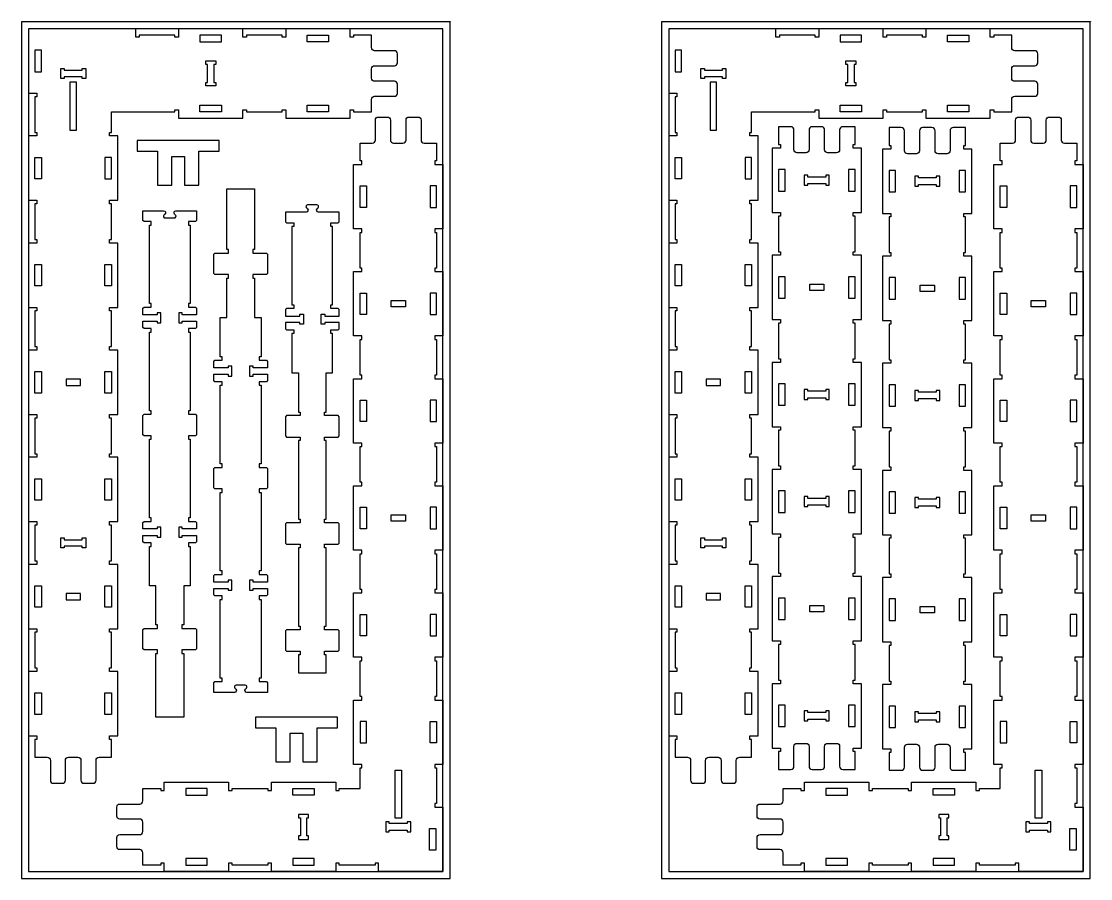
# Model space of a CAD drawing. Header units: inches. Extents: x -1745 to 48028, y -9858 to 20083.
# Drawn here: x 21224 to 24218, y 17673 to 20074 of the extents above; entities that cross this region are included whole.
import ezdxf

# ---------------------------------------------------------------- set-up
doc = ezdxf.new("R2010")
doc.units = ezdxf.units.IN
doc.header["$MEASUREMENT"] = 0
doc.header["$PDMODE"] = 34
doc.layers.add('6_ANYTOOL_CUTTHROUGH_OUTSI', color=5, linetype='Continuous')

msp = doc.modelspace()

# ---------------------------------------------------------------- linework, layer by layer
for points in [[(21224.4, 17672.6), (22424.4, 17672.6), (22424.4, 20072.6), (21224.4, 20072.6)], [(23016.8, 17672.6), (24216.8, 17672.6), (24216.8, 20072.6), (23016.8, 20072.6)], [(21244.4, 17692.6), (22404.4, 17692.6), (22404.4, 20052.6), (21244.4, 20052.6)], [(23036.8, 17692.6), (24196.8, 17692.6), (24196.8, 20052.6), (23036.8, 20052.6)], [(21605.3, 19614.9), (21645.3, 19614.9), (21645.3, 19694.9), (21681.3, 19694.9), (21681.3, 19614.9), (21721.3, 19614.9), (21721.3, 19694.9), (21721.3, 19709.9), (21778.3, 19709.9), (21778.3, 19739.9), (21548.3, 19739.9), (21548.3, 19709.9), (21605.3, 19709.9), (21605.3, 19694.9)], [(23416.3, 19614.4), (23426.3, 19614.4), (23426.3, 19619.4), (23476.3, 19619.4), (23476.3, 19614.4), (23486.3, 19614.4), (23486.3, 19642.4), (23476.3, 19642.4), (23476.3, 19637.4), (23426.3, 19637.4), (23426.3, 19642.4), (23416.3, 19642.4)], [(23725.5, 19611.9), (23735.5, 19611.9), (23735.5, 19616.9), (23785.5, 19616.9), (23785.5, 19611.9), (23795.5, 19611.9), (23795.5, 19639.9), (23785.5, 19639.9), (23785.5, 19634.9), (23735.5, 19634.9), (23735.5, 19639.9), (23725.5, 19639.9)], [(23416.3, 19014.4), (23426.3, 19014.4), (23426.3, 19019.4), (23476.3, 19019.4), (23476.3, 19014.4), (23486.3, 19014.4), (23486.3, 19042.4), (23476.3, 19042.4), (23476.3, 19037.4), (23426.3, 19037.4), (23426.3, 19042.4), (23416.3, 19042.4)], [(23725.5, 19011.9), (23735.5, 19011.9), (23735.5, 19016.9), (23785.5, 19016.9), (23785.5, 19011.9), (23795.5, 19011.9), (23795.5, 19039.9), (23785.5, 19039.9), (23785.5, 19034.9), (23735.5, 19034.9), (23735.5, 19039.9), (23725.5, 19039.9)], [(23416.3, 18714.4), (23426.3, 18714.4), (23426.3, 18719.4), (23476.3, 18719.4), (23476.3, 18714.4), (23486.3, 18714.4), (23486.3, 18742.4), (23476.3, 18742.4), (23476.3, 18737.4), (23426.3, 18737.4), (23426.3, 18742.4), (23416.3, 18742.4)], [(23725.5, 18711.9), (23735.5, 18711.9), (23735.5, 18716.9), (23785.5, 18716.9), (23785.5, 18711.9), (23795.5, 18711.9), (23795.5, 18739.9), (23785.5, 18739.9), (23785.5, 18734.9), (23735.5, 18734.9), (23735.5, 18739.9), (23725.5, 18739.9)], [(21404.4, 18598.6), (21394.4, 18598.6), (21394.4, 18603.6), (21344.4, 18603.6), (21344.4, 18598.6), (21334.4, 18598.6), (21334.4, 18626.6), (21344.4, 18626.6), (21344.4, 18621.6), (21394.4, 18621.6), (21394.4, 18626.6), (21404.4, 18626.6)], [(23196.8, 18598.6), (23186.8, 18598.6), (23186.8, 18603.6), (23136.8, 18603.6), (23136.8, 18598.6), (23126.8, 18598.6), (23126.8, 18626.6), (23136.8, 18626.6), (23136.8, 18621.6), (23186.8, 18621.6), (23186.8, 18626.6), (23196.8, 18626.6)], [(23416.3, 18114.4), (23426.3, 18114.4), (23426.3, 18119.4), (23476.3, 18119.4), (23476.3, 18114.4), (23486.3, 18114.4), (23486.3, 18142.4), (23476.3, 18142.4), (23476.3, 18137.4), (23426.3, 18137.4), (23426.3, 18142.4), (23416.3, 18142.4)], [(21936.7, 17999.9), (21976.7, 17999.9), (21976.7, 18079.9), (22012.7, 18079.9), (22012.7, 17999.9), (22052.7, 17999.9), (22052.7, 18079.9), (22052.7, 18094.9), (22109.7, 18094.9), (22109.7, 18124.9), (21879.7, 18124.9), (21879.7, 18094.9), (21936.7, 18094.9), (21936.7, 18079.9)], [(23725.5, 18111.9), (23735.5, 18111.9), (23735.5, 18116.9), (23785.5, 18116.9), (23785.5, 18111.9), (23795.5, 18111.9), (23795.5, 18139.9), (23785.5, 18139.9), (23785.5, 18134.9), (23735.5, 18134.9), (23735.5, 18139.9), (23725.5, 18139.9)], [(22000.4, 17852.6), (22000.4, 17842.6), (22005.4, 17842.6), (22005.4, 17792.6), (22000.4, 17792.6), (22000.4, 17782.6), (22028.4, 17782.6), (22028.4, 17792.6), (22023.4, 17792.6), (22023.4, 17842.6), (22028.4, 17842.6), (22028.4, 17852.6)], [(23792.8, 17852.6), (23792.8, 17842.6), (23797.8, 17842.6), (23797.8, 17792.6), (23792.8, 17792.6), (23792.8, 17782.6), (23820.8, 17782.6), (23820.8, 17792.6), (23815.8, 17792.6), (23815.8, 17842.6), (23820.8, 17842.6), (23820.8, 17852.6)], [(22254.4, 17808.6), (22304.4, 17808.6), (22304.4, 17803.6), (22314.4, 17803.6), (22314.4, 17831.6), (22304.4, 17831.6), (22304.4, 17826.6), (22254.4, 17826.6), (22254.4, 17831.6), (22244.4, 17831.6), (22244.4, 17803.6), (22254.4, 17803.6)], [(24046.8, 17808.6), (24096.8, 17808.6), (24096.8, 17803.6), (24106.8, 17803.6), (24106.8, 17831.6), (24096.8, 17831.6), (24096.8, 17826.6), (24046.8, 17826.6), (24046.8, 17831.6), (24036.8, 17831.6), (24036.8, 17803.6), (24046.8, 17803.6)]]:
    msp.add_lwpolyline(points, close=True)
at = {"color": 4}
for points in [[(21784.4, 20016.6), (21784.4, 20034.6), (21724.4, 20034.6), (21724.4, 20016.6)], [(22024.4, 20034.6), (22084.4, 20034.6), (22084.4, 20016.6), (22024.4, 20016.6)], [(23576.8, 20016.6), (23576.8, 20034.6), (23516.8, 20034.6), (23516.8, 20016.6)], [(23816.8, 20034.6), (23876.8, 20034.6), (23876.8, 20016.6), (23816.8, 20016.6)], [(21262.4, 19932.6), (21280.4, 19932.6), (21280.4, 19992.6), (21262.4, 19992.6)], [(23054.8, 19932.6), (23072.8, 19932.6), (23072.8, 19992.6), (23054.8, 19992.6)], [(21724.4, 19838.6), (21784.4, 19838.6), (21784.4, 19820.6), (21724.4, 19820.6)], [(22024.4, 19838.6), (22084.4, 19838.6), (22084.4, 19820.6), (22024.4, 19820.6)], [(23516.8, 19838.6), (23576.8, 19838.6), (23576.8, 19820.6), (23516.8, 19820.6)], [(23816.8, 19838.6), (23876.8, 19838.6), (23876.8, 19820.6), (23816.8, 19820.6)], [(21280.4, 19692.6), (21280.4, 19632.6), (21262.4, 19632.6), (21262.4, 19692.6)], [(21458.4, 19632.6), (21476.4, 19632.6), (21476.4, 19692.6), (21458.4, 19692.6)], [(23072.8, 19692.6), (23072.8, 19632.6), (23054.8, 19632.6), (23054.8, 19692.6)], [(23250.8, 19632.6), (23268.8, 19632.6), (23268.8, 19692.6), (23250.8, 19692.6)], [(23344.3, 19598.4), (23362.3, 19598.4), (23362.3, 19658.4), (23344.3, 19658.4)], [(23540.3, 19598.4), (23558.3, 19598.4), (23558.3, 19658.4), (23540.3, 19658.4)], [(23653.5, 19595.9), (23671.5, 19595.9), (23671.5, 19655.9), (23653.5, 19655.9)], [(23849.5, 19595.9), (23867.5, 19595.9), (23867.5, 19655.9), (23849.5, 19655.9)], [(22172.4, 19612.6), (22190.4, 19612.6), (22190.4, 19552.6), (22172.4, 19552.6)], [(22386.4, 19612.6), (22368.4, 19612.6), (22368.4, 19552.6), (22386.4, 19552.6)], [(23964.8, 19612.6), (23982.8, 19612.6), (23982.8, 19552.6), (23964.8, 19552.6)], [(24178.8, 19612.6), (24160.8, 19612.6), (24160.8, 19552.6), (24178.8, 19552.6)], [(21280.4, 19332.6), (21262.4, 19332.6), (21262.4, 19392.6), (21280.4, 19392.6)], [(21476.4, 19392.6), (21476.4, 19332.6), (21458.4, 19332.6), (21458.4, 19392.6)], [(23072.8, 19332.6), (23054.8, 19332.6), (23054.8, 19392.6), (23072.8, 19392.6)], [(23268.8, 19392.6), (23268.8, 19332.6), (23250.8, 19332.6), (23250.8, 19392.6)], [(23344.3, 19298.4), (23362.3, 19298.4), (23362.3, 19358.4), (23344.3, 19358.4)], [(23540.3, 19298.4), (23558.3, 19298.4), (23558.3, 19358.4), (23540.3, 19358.4)], [(23653.5, 19295.9), (23671.5, 19295.9), (23671.5, 19355.9), (23653.5, 19355.9)], [(23849.5, 19295.9), (23867.5, 19295.9), (23867.5, 19355.9), (23849.5, 19355.9)], [(22172.4, 19312.6), (22190.4, 19312.6), (22190.4, 19252.6), (22172.4, 19252.6)], [(22386.4, 19312.6), (22368.4, 19312.6), (22368.4, 19252.6), (22386.4, 19252.6)], [(23964.8, 19312.6), (23982.8, 19312.6), (23982.8, 19252.6), (23964.8, 19252.6)], [(24178.8, 19312.6), (24160.8, 19312.6), (24160.8, 19252.6), (24178.8, 19252.6)], [(21280.4, 19032.6), (21262.4, 19032.6), (21262.4, 19092.6), (21280.4, 19092.6)], [(21476.4, 19032.6), (21458.4, 19032.6), (21458.4, 19092.6), (21476.4, 19092.6)], [(23072.8, 19032.6), (23054.8, 19032.6), (23054.8, 19092.6), (23072.8, 19092.6)], [(23268.8, 19032.6), (23250.8, 19032.6), (23250.8, 19092.6), (23268.8, 19092.6)], [(23344.3, 18998.4), (23362.3, 18998.4), (23362.3, 19058.4), (23344.3, 19058.4)], [(23540.3, 18998.4), (23558.3, 18998.4), (23558.3, 19058.4), (23540.3, 19058.4)], [(23653.5, 18995.9), (23671.5, 18995.9), (23671.5, 19055.9), (23653.5, 19055.9)], [(23849.5, 18995.9), (23867.5, 18995.9), (23867.5, 19055.9), (23849.5, 19055.9)], [(22172.4, 19012.6), (22190.4, 19012.6), (22190.4, 18952.6), (22172.4, 18952.6)], [(22386.4, 19012.6), (22368.4, 19012.6), (22368.4, 18952.6), (22386.4, 18952.6)], [(23964.8, 19012.6), (23982.8, 19012.6), (23982.8, 18952.6), (23964.8, 18952.6)], [(24178.8, 19012.6), (24160.8, 19012.6), (24160.8, 18952.6), (24178.8, 18952.6)], [(21280.4, 18732.6), (21262.4, 18732.6), (21262.4, 18792.6), (21280.4, 18792.6)], [(21476.4, 18732.6), (21458.4, 18732.6), (21458.4, 18792.6), (21476.4, 18792.6)], [(23072.8, 18732.6), (23054.8, 18732.6), (23054.8, 18792.6), (23072.8, 18792.6)], [(23268.8, 18732.6), (23250.8, 18732.6), (23250.8, 18792.6), (23268.8, 18792.6)], [(23344.3, 18698.4), (23362.3, 18698.4), (23362.3, 18758.4), (23344.3, 18758.4)], [(23540.3, 18698.4), (23558.3, 18698.4), (23558.3, 18758.4), (23540.3, 18758.4)], [(23653.5, 18695.9), (23671.5, 18695.9), (23671.5, 18755.9), (23653.5, 18755.9)], [(23849.5, 18695.9), (23867.5, 18695.9), (23867.5, 18755.9), (23849.5, 18755.9)], [(22172.4, 18712.6), (22190.4, 18712.6), (22190.4, 18652.6), (22172.4, 18652.6)], [(22386.4, 18712.6), (22368.4, 18712.6), (22368.4, 18652.6), (22386.4, 18652.6)], [(23964.8, 18712.6), (23982.8, 18712.6), (23982.8, 18652.6), (23964.8, 18652.6)], [(24178.8, 18712.6), (24160.8, 18712.6), (24160.8, 18652.6), (24178.8, 18652.6)], [(21280.4, 18432.6), (21262.4, 18432.6), (21262.4, 18492.6), (21280.4, 18492.6)], [(21476.4, 18432.6), (21458.4, 18432.6), (21458.4, 18492.6), (21476.4, 18492.6)], [(23072.8, 18432.6), (23054.8, 18432.6), (23054.8, 18492.6), (23072.8, 18492.6)], [(23268.8, 18432.6), (23250.8, 18432.6), (23250.8, 18492.6), (23268.8, 18492.6)], [(23344.3, 18398.4), (23362.3, 18398.4), (23362.3, 18458.4), (23344.3, 18458.4)], [(23540.3, 18398.4), (23558.3, 18398.4), (23558.3, 18458.4), (23540.3, 18458.4)], [(23653.5, 18395.9), (23671.5, 18395.9), (23671.5, 18455.9), (23653.5, 18455.9)], [(23849.5, 18395.9), (23867.5, 18395.9), (23867.5, 18455.9), (23849.5, 18455.9)], [(22172.4, 18352.6), (22172.4, 18412.6), (22190.4, 18412.6), (22190.4, 18352.6)], [(22386.4, 18352.6), (22386.4, 18412.6), (22368.4, 18412.6), (22368.4, 18352.6)], [(23964.8, 18352.6), (23964.8, 18412.6), (23982.8, 18412.6), (23982.8, 18352.6)], [(24178.8, 18352.6), (24178.8, 18412.6), (24160.8, 18412.6), (24160.8, 18352.6)], [(21280.4, 18132.6), (21262.4, 18132.6), (21262.4, 18192.6), (21280.4, 18192.6)], [(21476.4, 18132.6), (21458.4, 18132.6), (21458.4, 18192.6), (21476.4, 18192.6)], [(23072.8, 18132.6), (23054.8, 18132.6), (23054.8, 18192.6), (23072.8, 18192.6)], [(23268.8, 18132.6), (23250.8, 18132.6), (23250.8, 18192.6), (23268.8, 18192.6)], [(23344.3, 18098.4), (23362.3, 18098.4), (23362.3, 18158.4), (23344.3, 18158.4)], [(23558.3, 18098.4), (23558.3, 18158.4), (23540.3, 18158.4), (23540.3, 18098.4)], [(23653.5, 18095.9), (23671.5, 18095.9), (23671.5, 18155.9), (23653.5, 18155.9)], [(23867.5, 18095.9), (23867.5, 18155.9), (23849.5, 18155.9), (23849.5, 18095.9)], [(22190.4, 18112.6), (22172.4, 18112.6), (22172.4, 18052.6), (22190.4, 18052.6)], [(22368.4, 18112.6), (22386.4, 18112.6), (22386.4, 18052.6), (22368.4, 18052.6)], [(23982.8, 18112.6), (23964.8, 18112.6), (23964.8, 18052.6), (23982.8, 18052.6)], [(24160.8, 18112.6), (24178.8, 18112.6), (24178.8, 18052.6), (24160.8, 18052.6)], [(21744.4, 17924.6), (21684.4, 17924.6), (21684.4, 17906.6), (21744.4, 17906.6)], [(21984.4, 17906.6), (21984.4, 17924.6), (22044.4, 17924.6), (22044.4, 17906.6)], [(23536.8, 17924.6), (23476.8, 17924.6), (23476.8, 17906.6), (23536.8, 17906.6)], [(23776.8, 17906.6), (23776.8, 17924.6), (23836.8, 17924.6), (23836.8, 17906.6)], [(22367, 17812.6), (22385, 17812.6), (22385, 17752.6), (22367, 17752.6)], [(24159.5, 17812.6), (24177.5, 17812.6), (24177.5, 17752.6), (24159.5, 17752.6)], [(21684.4, 17728.6), (21684.4, 17710.6), (21744.4, 17710.6), (21744.4, 17728.6)], [(22044.4, 17728.6), (21984.4, 17728.6), (21984.4, 17710.6), (22044.4, 17710.6)], [(23476.8, 17728.6), (23476.8, 17710.6), (23536.8, 17710.6), (23536.8, 17728.6)], [(23836.8, 17728.6), (23776.8, 17728.6), (23776.8, 17710.6), (23836.8, 17710.6)]]:
    msp.add_lwpolyline(points, close=True, dxfattribs=at)
for points in [[(21344.4, 19918.6), (21344.4, 19913.6), (21334.4, 19913.6), (21334.4, 19941.6), (21344.4, 19941.6), (21344.4, 19936.6)], [(21344.4, 19936.6), (21394.4, 19936.6), (21394.4, 19941.6), (21404.4, 19941.6), (21404.4, 19913.6)], [(21745.4, 19952.6), (21740.4, 19952.6), (21740.4, 19962.6), (21768.4, 19962.6), (21768.4, 19952.6), (21763.4, 19952.6)], [(21763.4, 19952.6), (21763.4, 19902.6), (21768.4, 19902.6), (21768.4, 19892.6), (21740.4, 19892.6)], [(21740.4, 19892.6), (21740.4, 19902.6), (21745.4, 19902.6), (21745.4, 19952.6)], [(23136.8, 19918.6), (23136.8, 19913.6), (23126.8, 19913.6), (23126.8, 19941.6), (23136.8, 19941.6), (23136.8, 19936.6)], [(23136.8, 19936.6), (23186.8, 19936.6), (23186.8, 19941.6), (23196.8, 19941.6), (23196.8, 19913.6)], [(23537.8, 19952.6), (23532.8, 19952.6), (23532.8, 19962.6), (23560.8, 19962.6), (23560.8, 19952.6), (23555.8, 19952.6)], [(23555.8, 19952.6), (23555.8, 19902.6), (23560.8, 19902.6), (23560.8, 19892.6), (23532.8, 19892.6)], [(23532.8, 19892.6), (23532.8, 19902.6), (23537.8, 19902.6), (23537.8, 19952.6)], [(21404.4, 19913.6), (21394.4, 19913.6), (21394.4, 19918.6), (21344.4, 19918.6)], [(23196.8, 19913.6), (23186.8, 19913.6), (23186.8, 19918.6), (23136.8, 19918.6)], [(21378.4, 19903.6), (21360.4, 19903.6), (21360.4, 19768.6), (21378.4, 19768.6), (21378.4, 19903.6)], [(23170.8, 19903.6), (23152.8, 19903.6), (23152.8, 19768.6), (23170.8, 19768.6), (23170.8, 19903.6)], [(23431.3, 19337.4), (23471.3, 19337.4), (23471.3, 19319.4), (23431.3, 19319.4), (23431.3, 19337.4)], [(23740.5, 19334.9), (23780.5, 19334.9), (23780.5, 19316.9), (23740.5, 19316.9), (23740.5, 19334.9)], [(22299.4, 19273.6), (22259.4, 19273.6), (22259.4, 19291.6), (22299.4, 19291.6), (22299.4, 19273.6)], [(24091.8, 19273.6), (24051.8, 19273.6), (24051.8, 19291.6), (24091.8, 19291.6), (24091.8, 19273.6)], [(21389.4, 19071.6), (21349.4, 19071.6), (21349.4, 19053.6), (21389.4, 19053.6), (21389.4, 19071.6)], [(23181.8, 19071.6), (23141.8, 19071.6), (23141.8, 19053.6), (23181.8, 19053.6), (23181.8, 19071.6)], [(22299.4, 18673.6), (22259.4, 18673.6), (22259.4, 18691.6), (22299.4, 18691.6), (22299.4, 18673.6)], [(24091.8, 18673.6), (24051.8, 18673.6), (24051.8, 18691.6), (24091.8, 18691.6), (24091.8, 18673.6)], [(21389.4, 18471.6), (21349.4, 18471.6), (21349.4, 18453.6), (21389.4, 18453.6), (21389.4, 18471.6)], [(23181.8, 18471.6), (23141.8, 18471.6), (23141.8, 18453.6), (23181.8, 18453.6), (23181.8, 18471.6)], [(23431.3, 18437.4), (23471.3, 18437.4), (23471.3, 18419.4), (23431.3, 18419.4), (23431.3, 18437.4)], [(23740.5, 18434.9), (23780.5, 18434.9), (23780.5, 18416.9), (23740.5, 18416.9), (23740.5, 18434.9)], [(22288.4, 17841.6), (22270.4, 17841.6), (22270.4, 17976.6), (22288.4, 17976.6), (22288.4, 17841.6)], [(24080.8, 17841.6), (24062.8, 17841.6), (24062.8, 17976.6), (24080.8, 17976.6), (24080.8, 17841.6)]]:
    msp.add_lwpolyline(points)
msp.add_lwpolyline([(21863.3, 19080.3), (21873.3, 19080.3), (21873.3, 19085.3), (21913.3, 19085.3), (21913.3, 19067.3), (21910.3, 19064.3), (21890.3, 19064.3), (21890.3, 19054.3), (21895.3, 19054.3), (21895.3, 18834.3), (21890.3, 18834.3), (21890.3, 18824.3), (21910.3, 18824.3), (21913.3, 18821.3), (21913.3, 18767.3), (21910.3, 18764.3), (21890.3, 18764.3), (21890.3, 18754.3), (21895.3, 18754.3), (21895.3, 18534.3), (21890.3, 18534.3), (21890.3, 18524.3), (21910.3, 18524.3), (21913.3, 18521.3), (21913.3, 18503.3), (21873.3, 18503.3), (21873.3, 18508.3), (21863.3, 18508.3), (21863.3, 18480.3), (21873.3, 18480.3), (21873.3, 18485.3), (21913.3, 18485.3), (21913.3, 18467.3), (21910.3, 18464.3), (21890.3, 18464.3), (21890.3, 18454.3), (21895.3, 18454.3), (21895.3, 18234.3), (21890.3, 18234.3), (21890.3, 18224.3), (21910.3, 18224.3), (21913.3, 18221.3), (21913.3, 18194.3), (21855.5, 18194.3, -0.668179), (21851.7, 18203.3), (21854.7, 18206.2, 0.668179), (21851.3, 18214.3), (21825.4, 18214.3, 0.668179), (21822, 18206.2), (21824.9, 18203.3, -0.668179), (21821.2, 18194.3), (21763.3, 18194.3), (21763.3, 18221.3), (21766.3, 18224.3), (21786.3, 18224.3), (21786.3, 18234.3), (21781.3, 18234.3), (21781.3, 18454.3), (21786.3, 18454.3), (21786.3, 18464.3), (21766.3, 18464.3), (21763.3, 18467.3), (21763.3, 18485.3), (21803.3, 18485.3), (21803.3, 18480.3), (21813.3, 18480.3), (21813.3, 18508.3), (21803.3, 18508.3), (21803.3, 18503.3), (21763.3, 18503.3), (21763.3, 18521.3), (21766.3, 18524.3), (21786.3, 18524.3), (21786.3, 18534.3), (21781.3, 18534.3), (21781.3, 18754.3), (21786.3, 18754.3), (21786.3, 18764.3), (21766.3, 18764.3), (21763.3, 18767.3), (21763.3, 18821.3), (21766.3, 18824.3), (21786.3, 18824.3), (21786.3, 18834.3), (21781.3, 18834.3), (21781.3, 19054.3), (21786.3, 19054.3), (21786.3, 19064.3), (21766.3, 19064.3), (21763.3, 19067.3), (21763.3, 19085.3), (21803.3, 19085.3), (21803.3, 19080.3), (21813.3, 19080.3), (21813.3, 19108.3), (21803.3, 19108.3), (21803.3, 19103.3), (21763.3, 19103.3), (21763.3, 19121.3), (21766.3, 19124.3), (21786.3, 19124.3), (21786.3, 19134.3), (21781.3, 19134.3), (21781.3, 19244.3), (21799.3, 19244.3), (21799.3, 19354.3), (21804.3, 19354.3), (21804.3, 19364.3), (21766.3, 19364.3), (21763.3, 19367.3), (21763.3, 19421.3), (21766.3, 19424.3), (21804.3, 19424.3), (21804.3, 19434.3), (21799.3, 19434.3), (21799.3, 19604.3), (21877.3, 19604.3), (21877.3, 19434.3), (21872.3, 19434.3), (21872.3, 19424.3), (21910.3, 19424.3), (21913.3, 19421.3), (21913.3, 19367.3), (21910.3, 19364.3), (21872.3, 19364.3), (21872.3, 19354.3), (21877.3, 19354.3), (21877.3, 19244.3), (21895.3, 19244.3), (21895.3, 19134.3), (21890.3, 19134.3), (21890.3, 19124.3), (21910.3, 19124.3), (21913.3, 19121.3), (21913.3, 19103.3), (21873.3, 19103.3), (21873.3, 19108.3), (21863.3, 19108.3), (21863.3, 19080.3)], format="xyb")
for points in [[(21999.8, 18899.3), (21999.8, 18679.3), (22004.8, 18679.3), (22004.8, 18669.3), (21966.8, 18669.3), (21963.8, 18666.3), (21963.8, 18612.3), (21966.8, 18609.3), (22004.8, 18609.3), (22004.8, 18599.3), (21999.8, 18599.3), (21999.8, 18379.3), (22004.8, 18379.3), (22004.8, 18369.3), (21966.8, 18369.3), (21963.8, 18366.3), (21963.8, 18312.3), (21966.8, 18309.3), (22004.8, 18309.3), (22004.8, 18299.3), (21999.8, 18299.3), (21999.8, 18249.3), (22077.8, 18249.3), (22077.8, 18299.3), (22072.8, 18299.3), (22072.8, 18309.3), (22110.8, 18309.3), (22113.8, 18312.3), (22113.8, 18366.3), (22110.8, 18369.3), (22072.8, 18369.3), (22072.8, 18379.3), (22077.8, 18379.3), (22077.8, 18599.3), (22072.8, 18599.3), (22072.8, 18609.3), (22110.8, 18609.3), (22113.8, 18612.3), (22113.8, 18666.3), (22110.8, 18669.3), (22072.8, 18669.3), (22072.8, 18679.3), (22077.8, 18679.3), (22077.8, 18899.3), (22072.8, 18899.3), (22072.8, 18909.3), (22110.8, 18909.3), (22113.8, 18912.3), (22113.8, 18966.3), (22110.8, 18969.3), (22072.8, 18969.3), (22072.8, 18979.3), (22077.8, 18979.3), (22077.8, 19089.3), (22095.8, 19089.3), (22095.8, 19199.3), (22090.8, 19199.3), (22090.8, 19209.3), (22110.8, 19209.3), (22113.8, 19212.3), (22113.8, 19230.3), (22073.8, 19230.3), (22073.8, 19225.3), (22063.8, 19225.3), (22063.8, 19253.3), (22073.8, 19253.3), (22073.8, 19248.3), (22113.8, 19248.3), (22113.8, 19266.3), (22110.8, 19269.3), (22090.8, 19269.3), (22090.8, 19279.3), (22095.8, 19279.3), (22095.8, 19499.3), (22090.8, 19499.3), (22090.8, 19509.3), (22110.8, 19509.3), (22113.8, 19512.3), (22113.8, 19539.3), (22055.9, 19539.3, -0.668179), (22052.2, 19548.3), (22055.1, 19551.3, 0.668179), (22051.7, 19559.4), (22025.8, 19559.4, 0.668179), (22022.4, 19551.3), (22025.4, 19548.3, -0.668179), (22021.6, 19539.3), (21963.8, 19539.3), (21963.8, 19512.3), (21966.8, 19509.3), (21986.8, 19509.3), (21986.8, 19499.3), (21981.8, 19499.3), (21981.8, 19279.3), (21986.8, 19279.3), (21986.8, 19269.3), (21966.8, 19269.3), (21963.8, 19266.3), (21963.8, 19248.3), (22003.8, 19248.3), (22003.8, 19253.3), (22013.8, 19253.3), (22013.8, 19225.3), (22003.8, 19225.3), (22003.8, 19230.3), (21963.8, 19230.3), (21963.8, 19212.3), (21966.8, 19209.3), (21986.8, 19209.3), (21986.8, 19199.3), (21981.8, 19199.3), (21981.8, 19089.3), (21999.8, 19089.3), (21999.8, 18979.3), (22004.8, 18979.3), (22004.8, 18969.3), (21966.8, 18969.3), (21963.8, 18966.3), (21963.8, 18912.3), (21966.8, 18909.3), (22004.8, 18909.3), (22004.8, 18899.3)], [(21564.8, 19543), (21622.6, 19543, -0.668179), (21626.3, 19534), (21623.4, 19531, 0.668179), (21626.8, 19522.9), (21652.7, 19522.9, 0.668179), (21656.1, 19531), (21653.2, 19534, -0.668179), (21656.9, 19543), (21714.8, 19543), (21714.8, 19516), (21711.8, 19513), (21691.8, 19513), (21691.8, 19503), (21696.8, 19503), (21696.8, 19283), (21691.8, 19283), (21691.8, 19273), (21711.8, 19273), (21714.8, 19270), (21714.8, 19252), (21674.8, 19252), (21674.8, 19257), (21664.8, 19257), (21664.8, 19229), (21674.8, 19229), (21674.8, 19234), (21714.8, 19234), (21714.8, 19216), (21711.8, 19213), (21691.8, 19213), (21691.8, 19203), (21696.8, 19203), (21696.8, 18983), (21691.8, 18983), (21691.8, 18973), (21711.8, 18973), (21714.8, 18970), (21714.8, 18916), (21711.8, 18913), (21691.8, 18913), (21691.8, 18903), (21696.8, 18903), (21696.8, 18683), (21691.8, 18683), (21691.8, 18673), (21711.8, 18673), (21714.8, 18670), (21714.8, 18652), (21674.8, 18652), (21674.8, 18657), (21664.8, 18657), (21664.8, 18629), (21674.8, 18629), (21674.8, 18634), (21714.8, 18634), (21714.8, 18616), (21711.8, 18613), (21691.8, 18613), (21691.8, 18603), (21696.8, 18603), (21696.8, 18493), (21678.8, 18493), (21678.8, 18383), (21673.8, 18383), (21673.8, 18373), (21711.8, 18373), (21714.8, 18370), (21714.8, 18316), (21711.8, 18313), (21673.8, 18313), (21673.8, 18303), (21678.8, 18303), (21678.8, 18124.7), (21600.8, 18124.7), (21600.8, 18303), (21605.8, 18303), (21605.8, 18313), (21567.8, 18313), (21564.8, 18316), (21564.8, 18370), (21567.8, 18373), (21605.8, 18373), (21605.8, 18383), (21600.8, 18383), (21600.8, 18493), (21582.8, 18493), (21582.8, 18603), (21587.8, 18603), (21587.8, 18613), (21567.8, 18613), (21564.8, 18616), (21564.8, 18634), (21604.8, 18634), (21604.8, 18629), (21614.8, 18629), (21614.8, 18657), (21604.8, 18657), (21604.8, 18652), (21564.8, 18652), (21564.8, 18670), (21567.8, 18673), (21587.8, 18673), (21587.8, 18683), (21582.8, 18683), (21582.8, 18903), (21587.8, 18903), (21587.8, 18913), (21567.8, 18913), (21564.8, 18916), (21564.8, 18970), (21567.8, 18973), (21587.8, 18973), (21587.8, 18983), (21582.8, 18983), (21582.8, 19203), (21587.8, 19203), (21587.8, 19213), (21567.8, 19213), (21564.8, 19216), (21564.8, 19234), (21604.8, 19234), (21604.8, 19229), (21614.8, 19229), (21614.8, 19257), (21604.8, 19257), (21604.8, 19252), (21564.8, 19252), (21564.8, 19270), (21567.8, 19273), (21587.8, 19273), (21587.8, 19283), (21582.8, 19283), (21582.8, 19503), (21587.8, 19503), (21587.8, 19513), (21567.8, 19513), (21564.8, 19516)]]:
    msp.add_lwpolyline(points, format="xyb", close=True)
for p in [(22424.4, 20072.6), (24216.8, 20072.6)]:
    msp.add_point(p)
at = {"layer": '6_ANYTOOL_CUTTHROUGH_OUTSI', "color": 0}
for points in [[(21296.7, 18012.6, -0.414214), (21305.5, 18003.8), (21305.5, 17948, 0.414214), (21313.8, 17939.7), (21339.1, 17939.7, 0.414214), (21347.5, 17948), (21347.5, 18003.8, -0.414214), (21356.3, 18012.6), (21382.4, 18012.6, -0.414214), (21391.2, 18003.8), (21391.2, 17948, 0.414214), (21399.6, 17939.7), (21424.9, 17939.7, 0.414214), (21433.3, 17948), (21433.3, 18003.8, -0.414214), (21442, 18012.6), (21476.4, 18012.6), (21476.4, 18062.6), (21471.4, 18062.6), (21471.4, 18072.6), (21494.4, 18072.6), (21494.4, 18252.6), (21471.4, 18252.6), (21471.4, 18262.6), (21476.4, 18262.6), (21476.4, 18362.6), (21471.4, 18362.6), (21471.4, 18372.6), (21494.4, 18372.6), (21494.4, 18552.6), (21471.4, 18552.6), (21471.4, 18562.6), (21476.4, 18562.6), (21476.4, 18662.6), (21471.4, 18662.6), (21471.4, 18672.6), (21494.4, 18672.6), (21494.4, 18852.6), (21471.4, 18852.6), (21471.4, 18862.6), (21476.4, 18862.6), (21476.4, 18962.6), (21471.4, 18962.6), (21471.4, 18972.6), (21494.4, 18972.6), (21494.4, 19152.6), (21471.4, 19152.6), (21471.4, 19162.6), (21476.4, 19162.6), (21476.4, 19262.6), (21471.4, 19262.6), (21471.4, 19272.6), (21494.4, 19272.6), (21494.4, 19452.6), (21471.4, 19452.6), (21471.4, 19462.6), (21476.4, 19462.6), (21476.4, 19562.6), (21471.4, 19562.6), (21471.4, 19572.6), (21494.4, 19572.6), (21494.4, 19752.6), (21471.4, 19752.6), (21471.4, 19762.6), (21476.4, 19762.6), (21476.4, 19820.6), (21654.4, 19820.6), (21654.4, 19825.6), (21664.4, 19825.6), (21664.4, 19802.6), (21844.4, 19802.6), (21844.4, 19825.6), (21854.4, 19825.6), (21854.4, 19820.6), (21954.4, 19820.6), (21954.4, 19825.6), (21964.4, 19825.6), (21964.4, 19802.6), (22144.4, 19802.6), (22144.4, 19825.6), (22154.4, 19825.6), (22154.4, 19820.6), (22204.4, 19820.6), (22204.4, 19854.9, -0.414214), (22213.1, 19863.7), (22268.9, 19863.7, 0.414214), (22277.3, 19872), (22277.3, 19897.3, 0.414214), (22268.9, 19905.7), (22213.1, 19905.7, -0.414214), (22204.4, 19914.5), (22204.4, 19940.6, -0.414214), (22213.1, 19949.4), (22268.9, 19949.4, 0.414214), (22277.3, 19957.8), (22277.3, 19983.1, 0.414214), (22268.9, 19991.5), (22213.1, 19991.5, -0.414214), (22204.4, 20000.2), (22204.4, 20034.6), (22154.4, 20034.6), (22154.4, 20029.6), (22144.4, 20029.6), (22144.4, 20052.6), (21964.4, 20052.6), (21964.4, 20029.6), (21954.4, 20029.6), (21954.4, 20034.6), (21854.4, 20034.6), (21854.4, 20029.6), (21844.4, 20029.6), (21844.4, 20052.6), (21664.4, 20052.6), (21664.4, 20029.6), (21654.4, 20029.6), (21654.4, 20034.6), (21554.4, 20034.6), (21554.4, 20029.6), (21544.4, 20029.6), (21544.4, 20052.6), (21244.4, 20052.6), (21244.4, 19872.6), (21267.4, 19872.6), (21267.4, 19862.6), (21262.4, 19862.6), (21262.4, 19762.6), (21267.4, 19762.6), (21267.4, 19752.6), (21244.4, 19752.6), (21244.4, 19572.6), (21267.4, 19572.6), (21267.4, 19562.6), (21262.4, 19562.6), (21262.4, 19462.6), (21267.4, 19462.6), (21267.4, 19452.6), (21244.4, 19452.6), (21244.4, 19272.6), (21267.4, 19272.6), (21267.4, 19262.6), (21262.4, 19262.6), (21262.4, 19162.6), (21267.4, 19162.6), (21267.4, 19152.6), (21244.4, 19152.6), (21244.4, 18972.6), (21267.4, 18972.6), (21267.4, 18962.6), (21262.4, 18962.6), (21262.4, 18862.6), (21267.4, 18862.6), (21267.4, 18852.6), (21244.4, 18852.6), (21244.4, 18672.6), (21267.4, 18672.6), (21267.4, 18662.6), (21262.4, 18662.6), (21262.4, 18562.6), (21267.4, 18562.6), (21267.4, 18552.6), (21244.4, 18552.6), (21244.4, 18372.6), (21267.4, 18372.6), (21267.4, 18362.6), (21262.4, 18362.6), (21262.4, 18262.6), (21267.4, 18262.6), (21267.4, 18252.6), (21244.4, 18252.6), (21244.4, 18072.6), (21267.4, 18072.6), (21267.4, 18062.6), (21262.4, 18062.6), (21262.4, 18012.6)], [(23089.1, 18012.6, -0.414214), (23097.9, 18003.8), (23097.9, 17948, 0.414214), (23106.3, 17939.7), (23131.6, 17939.7, 0.414214), (23140, 17948), (23140, 18003.8, -0.414214), (23148.7, 18012.6), (23174.9, 18012.6, -0.414214), (23183.7, 18003.8), (23183.7, 17948, 0.414214), (23192.1, 17939.7), (23217.4, 17939.7, 0.414214), (23225.7, 17948), (23225.7, 18003.8, -0.414214), (23234.5, 18012.6), (23268.8, 18012.6), (23268.8, 18062.6), (23263.8, 18062.6), (23263.8, 18072.6), (23286.8, 18072.6), (23286.8, 18252.6), (23263.8, 18252.6), (23263.8, 18262.6), (23268.8, 18262.6), (23268.8, 18362.6), (23263.8, 18362.6), (23263.8, 18372.6), (23286.8, 18372.6), (23286.8, 18552.6), (23263.8, 18552.6), (23263.8, 18562.6), (23268.8, 18562.6), (23268.8, 18662.6), (23263.8, 18662.6), (23263.8, 18672.6), (23286.8, 18672.6), (23286.8, 18852.6), (23263.8, 18852.6), (23263.8, 18862.6), (23268.8, 18862.6), (23268.8, 18962.6), (23263.8, 18962.6), (23263.8, 18972.6), (23286.8, 18972.6), (23286.8, 19152.6), (23263.8, 19152.6), (23263.8, 19162.6), (23268.8, 19162.6), (23268.8, 19262.6), (23263.8, 19262.6), (23263.8, 19272.6), (23286.8, 19272.6), (23286.8, 19452.6), (23263.8, 19452.6), (23263.8, 19462.6), (23268.8, 19462.6), (23268.8, 19562.6), (23263.8, 19562.6), (23263.8, 19572.6), (23286.8, 19572.6), (23286.8, 19752.6), (23263.8, 19752.6), (23263.8, 19762.6), (23268.8, 19762.6), (23268.8, 19820.6), (23446.8, 19820.6), (23446.8, 19825.6), (23456.8, 19825.6), (23456.8, 19802.6), (23636.8, 19802.6), (23636.8, 19825.6), (23646.8, 19825.6), (23646.8, 19820.6), (23746.8, 19820.6), (23746.8, 19825.6), (23756.8, 19825.6), (23756.8, 19802.6), (23936.8, 19802.6), (23936.8, 19825.6), (23946.8, 19825.6), (23946.8, 19820.6), (23996.8, 19820.6), (23996.8, 19854.9, -0.414214), (24005.6, 19863.7), (24061.4, 19863.7, 0.414214), (24069.7, 19872), (24069.7, 19897.3, 0.414214), (24061.4, 19905.7), (24005.6, 19905.7, -0.414214), (23996.8, 19914.5), (23996.8, 19940.6, -0.414214), (24005.6, 19949.4), (24061.4, 19949.4, 0.414214), (24069.7, 19957.8), (24069.7, 19983.1, 0.414214), (24061.4, 19991.5), (24005.6, 19991.5, -0.414214), (23996.8, 20000.2), (23996.8, 20034.6), (23946.8, 20034.6), (23946.8, 20029.6), (23936.8, 20029.6), (23936.8, 20052.6), (23756.8, 20052.6), (23756.8, 20029.6), (23746.8, 20029.6), (23746.8, 20034.6), (23646.8, 20034.6), (23646.8, 20029.6), (23636.8, 20029.6), (23636.8, 20052.6), (23456.8, 20052.6), (23456.8, 20029.6), (23446.8, 20029.6), (23446.8, 20034.6), (23346.8, 20034.6), (23346.8, 20029.6), (23336.8, 20029.6), (23336.8, 20052.6), (23036.8, 20052.6), (23036.8, 19872.6), (23059.8, 19872.6), (23059.8, 19862.6), (23054.8, 19862.6), (23054.8, 19762.6), (23059.8, 19762.6), (23059.8, 19752.6), (23036.8, 19752.6), (23036.8, 19572.6), (23059.8, 19572.6), (23059.8, 19562.6), (23054.8, 19562.6), (23054.8, 19462.6), (23059.8, 19462.6), (23059.8, 19452.6), (23036.8, 19452.6), (23036.8, 19272.6), (23059.8, 19272.6), (23059.8, 19262.6), (23054.8, 19262.6), (23054.8, 19162.6), (23059.8, 19162.6), (23059.8, 19152.6), (23036.8, 19152.6), (23036.8, 18972.6), (23059.8, 18972.6), (23059.8, 18962.6), (23054.8, 18962.6), (23054.8, 18862.6), (23059.8, 18862.6), (23059.8, 18852.6), (23036.8, 18852.6), (23036.8, 18672.6), (23059.8, 18672.6), (23059.8, 18662.6), (23054.8, 18662.6), (23054.8, 18562.6), (23059.8, 18562.6), (23059.8, 18552.6), (23036.8, 18552.6), (23036.8, 18372.6), (23059.8, 18372.6), (23059.8, 18362.6), (23054.8, 18362.6), (23054.8, 18262.6), (23059.8, 18262.6), (23059.8, 18252.6), (23036.8, 18252.6), (23036.8, 18072.6), (23059.8, 18072.6), (23059.8, 18062.6), (23054.8, 18062.6), (23054.8, 18012.6)], [(23558.3, 19778.4), (23524, 19778.4, 0.414214), (23515.2, 19769.6), (23515.2, 19713.8, -0.414214), (23506.8, 19705.5), (23481.5, 19705.5, -0.414214), (23473.2, 19713.8), (23473.2, 19769.6, 0.414214), (23464.4, 19778.4), (23438.2, 19778.4, 0.414214), (23429.4, 19769.6), (23429.4, 19713.8, -0.414214), (23421.1, 19705.5), (23395.8, 19705.5, -0.414214), (23387.4, 19713.8), (23387.4, 19769.6, 0.414214), (23378.6, 19778.4), (23344.3, 19778.4), (23344.3, 19728.4), (23349.3, 19728.4), (23349.3, 19718.4), (23326.3, 19718.4), (23326.3, 19538.4), (23349.3, 19538.4), (23349.3, 19528.4), (23344.3, 19528.4), (23344.3, 19428.4), (23349.3, 19428.4), (23349.3, 19418.4), (23326.3, 19418.4), (23326.3, 19238.4), (23349.3, 19238.4), (23349.3, 19228.4), (23344.3, 19228.4), (23344.3, 19128.4), (23349.3, 19128.4), (23349.3, 19118.4), (23326.3, 19118.4), (23326.3, 18938.4), (23349.3, 18938.4), (23349.3, 18928.4), (23344.3, 18928.4), (23344.3, 18828.4), (23349.3, 18828.4), (23349.3, 18818.4), (23326.3, 18818.4), (23326.3, 18638.4), (23349.3, 18638.4), (23349.3, 18628.4), (23344.3, 18628.4), (23344.3, 18528.4), (23349.3, 18528.4), (23349.3, 18518.4), (23326.3, 18518.4), (23326.3, 18338.4), (23349.3, 18338.4), (23349.3, 18328.4), (23344.3, 18328.4), (23344.3, 18228.4), (23349.3, 18228.4), (23349.3, 18218.4), (23326.3, 18218.4), (23326.3, 18038.4), (23349.3, 18038.4), (23349.3, 18028.4), (23344.3, 18028.4), (23344.3, 17978.4), (23378.6, 17978.4, 0.414214), (23387.4, 17987.2), (23387.4, 18042.9, -0.414214), (23395.8, 18051.3), (23421.1, 18051.3, -0.414214), (23429.4, 18042.9), (23429.4, 17987.2, 0.414214), (23438.2, 17978.4), (23464.4, 17978.4, 0.414214), (23473.2, 17987.2), (23473.2, 18042.9, -0.414214), (23481.5, 18051.3), (23506.8, 18051.3, -0.414214), (23515.2, 18042.9), (23515.2, 17987.2, 0.414214), (23524, 17978.4), (23558.3, 17978.4), (23558.3, 18028.4), (23553.3, 18028.4), (23553.3, 18038.4), (23576.3, 18038.4), (23576.3, 18218.4), (23553.3, 18218.4), (23553.3, 18228.4), (23558.3, 18228.4), (23558.3, 18328.4), (23553.3, 18328.4), (23553.3, 18338.4), (23576.3, 18338.4), (23576.3, 18518.4), (23553.3, 18518.4), (23553.3, 18528.4), (23558.3, 18528.4), (23558.3, 18628.4), (23553.3, 18628.4), (23553.3, 18638.4), (23576.3, 18638.4), (23576.3, 18818.4), (23553.3, 18818.4), (23553.3, 18828.4), (23558.3, 18828.4), (23558.3, 18928.4), (23553.3, 18928.4), (23553.3, 18938.4), (23576.3, 18938.4), (23576.3, 19118.4), (23553.3, 19118.4), (23553.3, 19128.4), (23558.3, 19128.4), (23558.3, 19228.4), (23553.3, 19228.4), (23553.3, 19238.4), (23576.3, 19238.4), (23576.3, 19418.4), (23553.3, 19418.4), (23553.3, 19428.4), (23558.3, 19428.4), (23558.3, 19528.4), (23553.3, 19528.4), (23553.3, 19538.4), (23576.3, 19538.4), (23576.3, 19718.4), (23553.3, 19718.4), (23553.3, 19728.4), (23558.3, 19728.4)], [(23867.5, 19775.9), (23833.2, 19775.9, 0.414214), (23824.4, 19767.1), (23824.4, 19711.3, -0.414214), (23816, 19703), (23790.7, 19703, -0.414214), (23782.4, 19711.3), (23782.4, 19767.1, 0.414214), (23773.6, 19775.9), (23747.4, 19775.9, 0.414214), (23738.6, 19767.1), (23738.6, 19711.3, -0.414214), (23730.3, 19703), (23705, 19703, -0.414214), (23696.6, 19711.3), (23696.6, 19767.1, 0.414214), (23687.8, 19775.9), (23653.5, 19775.9), (23653.5, 19725.9), (23658.5, 19725.9), (23658.5, 19715.9), (23635.5, 19715.9), (23635.5, 19535.9), (23658.5, 19535.9), (23658.5, 19525.9), (23653.5, 19525.9), (23653.5, 19425.9), (23658.5, 19425.9), (23658.5, 19415.9), (23635.5, 19415.9), (23635.5, 19235.9), (23658.5, 19235.9), (23658.5, 19225.9), (23653.5, 19225.9), (23653.5, 19125.9), (23658.5, 19125.9), (23658.5, 19115.9), (23635.5, 19115.9), (23635.5, 18935.9), (23658.5, 18935.9), (23658.5, 18925.9), (23653.5, 18925.9), (23653.5, 18825.9), (23658.5, 18825.9), (23658.5, 18815.9), (23635.5, 18815.9), (23635.5, 18635.9), (23658.5, 18635.9), (23658.5, 18625.9), (23653.5, 18625.9), (23653.5, 18525.9), (23658.5, 18525.9), (23658.5, 18515.9), (23635.5, 18515.9), (23635.5, 18335.9), (23658.5, 18335.9), (23658.5, 18325.9), (23653.5, 18325.9), (23653.5, 18225.9), (23658.5, 18225.9), (23658.5, 18215.9), (23635.5, 18215.9), (23635.5, 18035.9), (23658.5, 18035.9), (23658.5, 18025.9), (23653.5, 18025.9), (23653.5, 17975.9), (23687.8, 17975.9, 0.414214), (23696.6, 17984.7), (23696.6, 18040.4, -0.414214), (23705, 18048.8), (23730.3, 18048.8, -0.414214), (23738.6, 18040.4), (23738.6, 17984.7, 0.414214), (23747.4, 17975.9), (23773.6, 17975.9, 0.414214), (23782.4, 17984.7), (23782.4, 18040.4, -0.414214), (23790.7, 18048.8), (23816, 18048.8, -0.414214), (23824.4, 18040.4), (23824.4, 17984.7, 0.414214), (23833.2, 17975.9), (23867.5, 17975.9), (23867.5, 18025.9), (23862.5, 18025.9), (23862.5, 18035.9), (23885.5, 18035.9), (23885.5, 18215.9), (23862.5, 18215.9), (23862.5, 18225.9), (23867.5, 18225.9), (23867.5, 18325.9), (23862.5, 18325.9), (23862.5, 18335.9), (23885.5, 18335.9), (23885.5, 18515.9), (23862.5, 18515.9), (23862.5, 18525.9), (23867.5, 18525.9), (23867.5, 18625.9), (23862.5, 18625.9), (23862.5, 18635.9), (23885.5, 18635.9), (23885.5, 18815.9), (23862.5, 18815.9), (23862.5, 18825.9), (23867.5, 18825.9), (23867.5, 18925.9), (23862.5, 18925.9), (23862.5, 18935.9), (23885.5, 18935.9), (23885.5, 19115.9), (23862.5, 19115.9), (23862.5, 19125.9), (23867.5, 19125.9), (23867.5, 19225.9), (23862.5, 19225.9), (23862.5, 19235.9), (23885.5, 19235.9), (23885.5, 19415.9), (23862.5, 19415.9), (23862.5, 19425.9), (23867.5, 19425.9), (23867.5, 19525.9), (23862.5, 19525.9), (23862.5, 19535.9), (23885.5, 19535.9), (23885.5, 19715.9), (23862.5, 19715.9), (23862.5, 19725.9), (23867.5, 19725.9)]]:
    msp.add_lwpolyline(points, format="xyb", close=True, dxfattribs=at)
for points in [[(22386.4, 18582.6), (22386.4, 18482.6), (22381.4, 18482.6), (22381.4, 18472.6), (22404.4, 18472.6), (22404.4, 18292.6), (22381.4, 18292.6), (22381.4, 18282.6), (22386.4, 18282.6), (22386.4, 18182.6), (22381.4, 18182.6), (22381.4, 18172.6), (22404.4, 18172.6), (22404.4, 17992.6), (22381.4, 17992.6), (22381.4, 17982.6), (22386.4, 17982.6), (22386.4, 17882.6), (22381.4, 17882.6), (22381.4, 17872.6), (22404.4, 17872.6), (22404.4, 17692.6), (22224.4, 17692.6), (22224.4, 17715.6), (22214.4, 17715.6), (22214.4, 17710.6), (22114.4, 17710.6), (22114.4, 17715.6), (22104.4, 17715.6), (22104.4, 17692.6), (21924.4, 17692.6), (21924.4, 17715.6), (21914.4, 17715.6), (21914.4, 17710.6), (21814.4, 17710.6), (21814.4, 17715.6), (21804.4, 17715.6), (21804.4, 17692.6), (21624.4, 17692.6), (21624.4, 17715.6), (21614.4, 17715.6), (21614.4, 17710.6), (21564.4, 17710.6), (21564.4, 17744.9, 0.414214), (21555.6, 17753.7), (21499.8, 17753.7, -0.414214), (21491.5, 17762), (21491.5, 17787.3, -0.414214), (21499.8, 17795.7), (21555.6, 17795.7, 0.414214), (21564.4, 17804.5), (21564.4, 17830.6, 0.414214), (21555.6, 17839.4), (21499.8, 17839.4, -0.414214), (21491.5, 17847.8), (21491.5, 17873.1, -0.414214), (21499.8, 17881.5), (21555.6, 17881.5, 0.414214), (21564.4, 17890.2), (21564.4, 17924.6), (21614.4, 17924.6), (21614.4, 17919.6), (21624.4, 17919.6), (21624.4, 17942.6), (21804.4, 17942.6), (21804.4, 17919.6), (21814.4, 17919.6), (21814.4, 17924.6), (21914.4, 17924.6), (21914.4, 17919.6), (21924.4, 17919.6), (21924.4, 17942.6), (22104.4, 17942.6), (22104.4, 17919.6), (22114.4, 17919.6), (22114.4, 17924.6), (22172.4, 17924.6), (22172.4, 17982.6), (22177.4, 17982.6), (22177.4, 17992.6), (22154.4, 17992.6), (22154.4, 18172.6), (22177.4, 18172.6), (22177.4, 18182.6), (22172.4, 18182.6), (22172.4, 18282.6), (22177.4, 18282.6), (22177.4, 18292.6), (22154.4, 18292.6), (22154.4, 18472.6), (22177.4, 18472.6), (22177.4, 18482.6), (22172.4, 18482.6), (22172.4, 18582.6), (22177.4, 18582.6), (22177.4, 18592.6), (22154.4, 18592.6), (22154.4, 18772.6), (22177.4, 18772.6), (22177.4, 18782.6), (22172.4, 18782.6), (22172.4, 18882.6), (22177.4, 18882.6), (22177.4, 18892.6), (22154.4, 18892.6), (22154.4, 19072.6), (22177.4, 19072.6), (22177.4, 19082.6), (22172.4, 19082.6), (22172.4, 19182.6), (22177.4, 19182.6), (22177.4, 19192.6), (22154.4, 19192.6), (22154.4, 19372.6), (22177.4, 19372.6), (22177.4, 19382.6), (22172.4, 19382.6), (22172.4, 19482.6), (22177.4, 19482.6), (22177.4, 19492.6), (22154.4, 19492.6), (22154.4, 19672.6), (22177.4, 19672.6), (22177.4, 19682.6), (22172.4, 19682.6), (22172.4, 19732.6), (22206.7, 19732.6, 0.414214), (22215.5, 19741.3), (22215.5, 19797.1, -0.414214), (22223.8, 19805.5), (22249.1, 19805.5, -0.414214), (22257.5, 19797.1), (22257.5, 19741.3, 0.414214), (22266.3, 19732.6), (22292.4, 19732.6, 0.414214), (22301.2, 19741.3), (22301.2, 19797.1, -0.414214), (22309.6, 19805.5), (22334.9, 19805.5, -0.414214), (22343.3, 19797.1), (22343.3, 19741.3, 0.414214), (22352, 19732.6), (22386.4, 19732.6), (22386.4, 19682.6), (22381.4, 19682.6), (22381.4, 19672.6), (22404.4, 19672.6), (22404.4, 19492.6), (22381.4, 19492.6), (22381.4, 19482.6), (22386.4, 19482.6), (22386.4, 19382.6), (22381.4, 19382.6), (22381.4, 19372.6), (22404.4, 19372.6), (22404.4, 19192.6), (22381.4, 19192.6), (22381.4, 19182.6), (22386.4, 19182.6), (22386.4, 19082.6), (22381.4, 19082.6), (22381.4, 19072.6), (22404.4, 19072.6), (22404.4, 18892.6), (22381.4, 18892.6), (22381.4, 18882.6), (22386.4, 18882.6), (22386.4, 18782.6), (22381.4, 18782.6), (22381.4, 18772.6), (22404.4, 18772.6), (22404.4, 18592.6), (22381.4, 18592.6), (22381.4, 18582.6), (22386.4, 18582.6)], [(24178.8, 18582.6), (24178.8, 18482.6), (24173.8, 18482.6), (24173.8, 18472.6), (24196.8, 18472.6), (24196.8, 18292.6), (24173.8, 18292.6), (24173.8, 18282.6), (24178.8, 18282.6), (24178.8, 18182.6), (24173.8, 18182.6), (24173.8, 18172.6), (24196.8, 18172.6), (24196.8, 17992.6), (24173.8, 17992.6), (24173.8, 17982.6), (24178.8, 17982.6), (24178.8, 17882.6), (24173.8, 17882.6), (24173.8, 17872.6), (24196.8, 17872.6), (24196.8, 17692.6), (24016.8, 17692.6), (24016.8, 17715.6), (24006.8, 17715.6), (24006.8, 17710.6), (23906.8, 17710.6), (23906.8, 17715.6), (23896.8, 17715.6), (23896.8, 17692.6), (23716.8, 17692.6), (23716.8, 17715.6), (23706.8, 17715.6), (23706.8, 17710.6), (23606.8, 17710.6), (23606.8, 17715.6), (23596.8, 17715.6), (23596.8, 17692.6), (23416.8, 17692.6), (23416.8, 17715.6), (23406.8, 17715.6), (23406.8, 17710.6), (23356.8, 17710.6), (23356.8, 17744.9, 0.414214), (23348, 17753.7), (23292.3, 17753.7, -0.414214), (23283.9, 17762), (23283.9, 17787.3, -0.414214), (23292.3, 17795.7), (23348, 17795.7, 0.414214), (23356.8, 17804.5), (23356.8, 17830.6, 0.414214), (23348, 17839.4), (23292.3, 17839.4, -0.414214), (23283.9, 17847.8), (23283.9, 17873.1, -0.414214), (23292.3, 17881.5), (23348, 17881.5, 0.414214), (23356.8, 17890.2), (23356.8, 17924.6), (23406.8, 17924.6), (23406.8, 17919.6), (23416.8, 17919.6), (23416.8, 17942.6), (23596.8, 17942.6), (23596.8, 17919.6), (23606.8, 17919.6), (23606.8, 17924.6), (23706.8, 17924.6), (23706.8, 17919.6), (23716.8, 17919.6), (23716.8, 17942.6), (23896.8, 17942.6), (23896.8, 17919.6), (23906.8, 17919.6), (23906.8, 17924.6), (23964.8, 17924.6), (23964.8, 17982.6), (23969.8, 17982.6), (23969.8, 17992.6), (23946.8, 17992.6), (23946.8, 18172.6), (23969.8, 18172.6), (23969.8, 18182.6), (23964.8, 18182.6), (23964.8, 18282.6), (23969.8, 18282.6), (23969.8, 18292.6), (23946.8, 18292.6), (23946.8, 18472.6), (23969.8, 18472.6), (23969.8, 18482.6), (23964.8, 18482.6), (23964.8, 18582.6), (23969.8, 18582.6), (23969.8, 18592.6), (23946.8, 18592.6), (23946.8, 18772.6), (23969.8, 18772.6), (23969.8, 18782.6), (23964.8, 18782.6), (23964.8, 18882.6), (23969.8, 18882.6), (23969.8, 18892.6), (23946.8, 18892.6), (23946.8, 19072.6), (23969.8, 19072.6), (23969.8, 19082.6), (23964.8, 19082.6), (23964.8, 19182.6), (23969.8, 19182.6), (23969.8, 19192.6), (23946.8, 19192.6), (23946.8, 19372.6), (23969.8, 19372.6), (23969.8, 19382.6), (23964.8, 19382.6), (23964.8, 19482.6), (23969.8, 19482.6), (23969.8, 19492.6), (23946.8, 19492.6), (23946.8, 19672.6), (23969.8, 19672.6), (23969.8, 19682.6), (23964.8, 19682.6), (23964.8, 19732.6), (23999.1, 19732.6, 0.414214), (24007.9, 19741.3), (24007.9, 19797.1, -0.414214), (24016.3, 19805.5), (24041.6, 19805.5, -0.414214), (24050, 19797.1), (24050, 19741.3, 0.414214), (24058.7, 19732.6), (24084.9, 19732.6, 0.414214), (24093.7, 19741.3), (24093.7, 19797.1, -0.414214), (24102.1, 19805.5), (24127.4, 19805.5, -0.414214), (24135.7, 19797.1), (24135.7, 19741.3, 0.414214), (24144.5, 19732.6), (24178.8, 19732.6), (24178.8, 19682.6), (24173.8, 19682.6), (24173.8, 19672.6), (24196.8, 19672.6), (24196.8, 19492.6), (24173.8, 19492.6), (24173.8, 19482.6), (24178.8, 19482.6), (24178.8, 19382.6), (24173.8, 19382.6), (24173.8, 19372.6), (24196.8, 19372.6), (24196.8, 19192.6), (24173.8, 19192.6), (24173.8, 19182.6), (24178.8, 19182.6), (24178.8, 19082.6), (24173.8, 19082.6), (24173.8, 19072.6), (24196.8, 19072.6), (24196.8, 18892.6), (24173.8, 18892.6), (24173.8, 18882.6), (24178.8, 18882.6), (24178.8, 18782.6), (24173.8, 18782.6), (24173.8, 18772.6), (24196.8, 18772.6), (24196.8, 18592.6), (24173.8, 18592.6), (24173.8, 18582.6), (24178.8, 18582.6)]]:
    msp.add_lwpolyline(points, format="xyb", dxfattribs=at)

doc.saveas('drawing.dxf')
